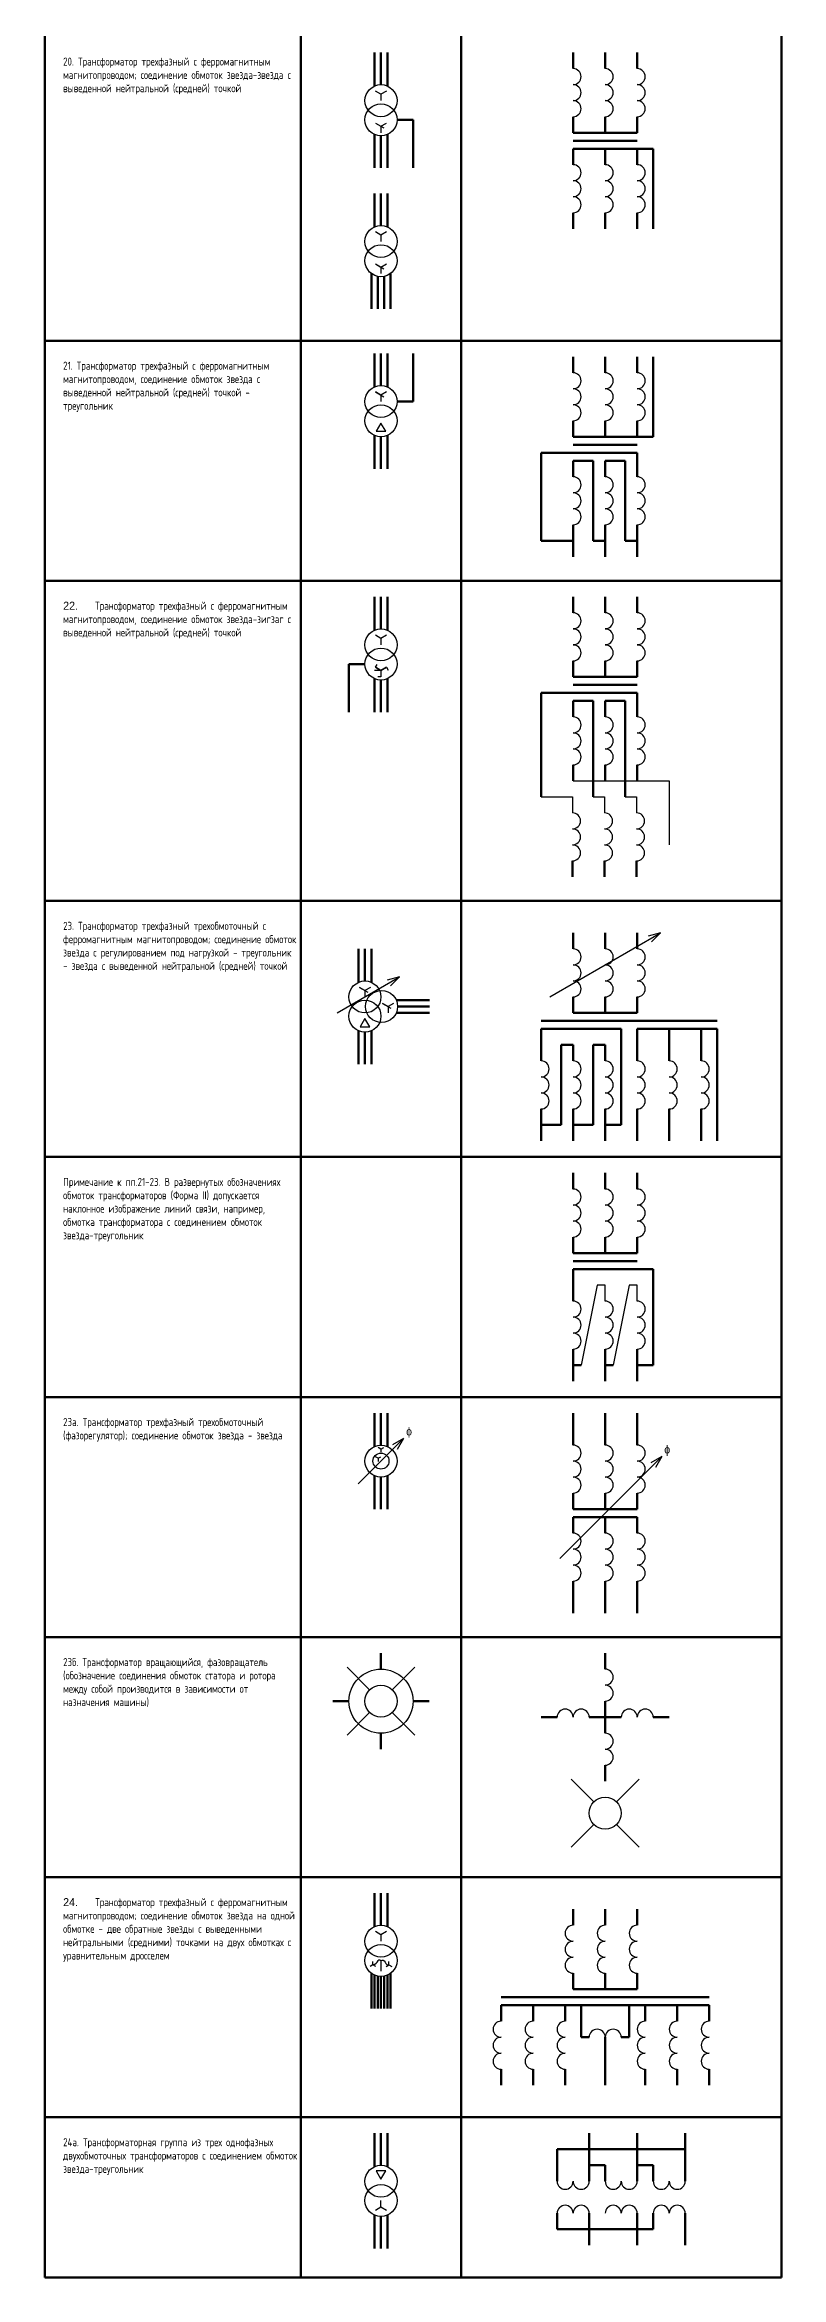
# Model space of a CAD drawing. Header units: millimetres. Extents: x 160 to 1402, y -1416 to 264.
# Drawn here: x 592 to 822, y -1416 to -718 of the extents above; entities that cross this region are included whole.
import ezdxf

# ---------------------------------------------------------------- set-up
doc = ezdxf.new("R2010")
doc.units = ezdxf.units.MM
doc.layers.add('Слой1', color=3, linetype='Continuous', lineweight=50)
doc.layers.add('толстые линии', color=5, linetype='Continuous', lineweight=211)

msp = doc.modelspace()

# ---------------------------------------------------------------- linework, layer by layer
at = {"color": 7}
for p, q in [((697.17, -733.82), (697.17, -735.82)), ((695.43, -742.82), (698.03, -744.32)), ((697.17, -743.82), (697.17, -745.82)), ((697.17, -777.82), (697.17, -779.82)), ((695.43, -786.82), (698.03, -788.32)), ((697.17, -787.82), (697.17, -789.82)), ((695.43, -826.82), (698.03, -828.32)), ((697.17, -827.82), (697.17, -829.82)), ((697.17, -836.52), (695.67, -839.12)), ((698.67, -839.12), (697.17, -836.52)), ((695.67, -839.12), (698.67, -839.12)), ((697.17, -903.82), (697.17, -905.82)), ((695.43, -912.82), (695.93, -911.96)), ((698.9, -912.82), (699.4, -913.69)), ((697.17, -913.82), (695.17, -913.82)), ((697.17, -915.82), (696.17, -915.82)), ((697.17, -913.82), (697.17, -915.82)), ((697.17, -913.82), (697.17, -915.82)), ((757.17, -948.32), (787.17, -948.32)), ((787.17, -948.32), (787.17, -968.32)), ((747.17, -953.32), (756.97, -953.32)), ((756.97, -953.32), (756.97, -958.32)), ((763.42, -953.32), (766.97, -953.32)), ((766.97, -953.32), (766.97, -958.32)), ((773.42, -953.32), (776.97, -953.32)), ((776.97, -953.32), (776.97, -958.32)), ((749.84, -1015.82), (784.49, -995.82)), ((784.49, -995.82), (780.62, -996.86)), ((784.49, -995.82), (781.66, -998.65)), ((683.51, -1020.82), (702.99, -1009.57)), ((702.99, -1009.57), (699.13, -1010.61)), ((702.99, -1009.57), (700.16, -1012.4)), ((690.43, -1012.82), (693.03, -1014.32)), ((692.17, -1013.82), (692.17, -1015.82)), ((697.63, -1017.82), (700.23, -1019.32)), ((692.17, -1022.52), (690.67, -1025.12)), ((690.67, -1025.12), (693.67, -1025.12)), ((693.67, -1025.12), (692.17, -1022.52)), ((699.36, -1018.82), (699.36, -1020.82)), ((764.67, -1105.82), (759.67, -1130.82)), ((767.17, -1105.82), (764.67, -1105.82)), ((767.17, -1110.82), (767.17, -1105.82)), ((774.67, -1105.82), (769.67, -1130.82)), ((777.17, -1105.82), (774.67, -1105.82)), ((777.17, -1110.82), (777.17, -1105.82)), ((690.09, -1167.89), (704.24, -1153.75)), ((697.17, -1157.07), (696.3, -1156.57)), ((697.17, -1157.07), (698.03, -1156.57)), ((697.17, -1157.07), (697.17, -1158.07)), ((704.24, -1153.75), (700.77, -1155.75)), ((704.24, -1153.75), (702.24, -1157.21)), ((696.28, -1159.94), (695.42, -1159.44)), ((696.28, -1159.94), (697.15, -1159.44)), ((696.28, -1159.94), (696.28, -1160.94)), ((753.02, -1191.21), (784.84, -1159.39)), ((784.84, -1159.39), (781.38, -1161.39)), ((784.84, -1159.39), (782.84, -1162.86)), ((693.63, -1232.29), (686.56, -1225.21)), ((700.7, -1232.29), (707.77, -1225.21)), ((686.56, -1246.43), (693.63, -1239.36)), ((707.77, -1246.43), (700.7, -1239.36)), ((763.63, -1267.29), (756.56, -1260.21)), ((770.7, -1267.29), (777.77, -1260.21)), ((756.56, -1281.43), (763.63, -1274.36)), ((777.77, -1281.43), (770.7, -1274.36)), ((697.17, -1308.82), (697.17, -1310.82)), ((694.67, -1318.2), (694.67, -1317.2)), ((697.17, -1316.95), (697.17, -1320.2)), ((699.67, -1318.2), (699.67, -1317.2)), ((698.67, -1382.52), (695.67, -1382.52)), ((695.67, -1382.52), (697.17, -1385.12)), ((697.17, -1385.12), (698.67, -1382.52)), ((697.17, -1393.82), (697.17, -1391.82))]:
    msp.add_line(p, q, dxfattribs=at)
for points in [[(698.9, -732.82), (697.17, -733.82), (695.43, -732.82)], [(695.43, -742.82), (697.17, -743.82), (698.9, -742.82)], [(698.9, -776.82), (697.17, -777.82), (695.43, -776.82)], [(695.43, -786.82), (697.17, -787.82), (698.9, -786.82)], [(698.9, -826.82), (697.17, -827.82), (695.43, -826.82)], [(698.9, -902.82), (697.17, -903.82), (695.43, -902.82)], [(695.43, -912.82), (697.17, -913.82), (698.9, -912.82)], [(698.9, -912.82), (697.17, -913.82), (695.43, -912.82)], [(693.9, -1012.82), (692.17, -1013.82), (690.43, -1012.82)], [(701.09, -1017.82), (699.36, -1018.82), (697.63, -1017.82)], [(698.9, -1307.82), (697.17, -1308.82), (695.43, -1307.82)], [(695.53, -1318.7), (694.67, -1318.2), (693.8, -1318.7)], [(698.8, -1318.7), (699.67, -1318.2), (700.53, -1318.7)], [(695.43, -1394.82), (697.17, -1393.82), (698.9, -1394.82)]]:
    msp.add_lwpolyline(points, dxfattribs=at)
for centre, radius in [((697.17, -735.82), 5), ((697.17, -741.82), 5), ((697.17, -779.82), 5), ((697.17, -785.82), 5), ((697.17, -829.82), 5), ((697.17, -835.82), 5), ((697.17, -905.82), 5), ((697.17, -911.82), 5), ((692.17, -1015.82), 5), ((692.17, -1021.82), 5), ((697.36, -1018.82), 5), ((697.17, -1160.82), 5), ((697.17, -1160.82), 2.5), ((697.17, -1235.82), 10), ((697.17, -1235.82), 5), ((767.17, -1270.82), 5), ((697.17, -1310.82), 5), ((697.17, -1316.82), 5), ((697.17, -1385.82), 5), ((697.17, -1391.82), 5)]:
    msp.add_circle(centre, radius, dxfattribs=at)
for centre, start, end in [((757.17, -728.32), 270, 90), ((757.17, -733.32), 270, 90), ((767.17, -728.32), 270, 90), ((767.17, -733.32), 270, 90), ((777.17, -728.32), 270, 90), ((777.17, -733.32), 270, 90), ((757.17, -738.32), 270, 90), ((767.17, -738.32), 270, 90), ((777.17, -738.32), 270, 90), ((757.17, -758.32), 270, 90), ((767.17, -758.32), 270, 90), ((777.17, -758.32), 270, 90), ((757.17, -763.32), 270, 90), ((757.17, -768.32), 270, 90), ((767.17, -763.32), 270, 90), ((767.17, -768.32), 270, 90), ((777.17, -763.32), 270, 90), ((777.17, -768.32), 270, 90), ((757.17, -823.32), 270, 90), ((767.17, -823.32), 270, 90), ((777.17, -823.32), 270, 90), ((757.17, -828.32), 270, 90), ((767.17, -828.32), 270, 90), ((777.17, -828.32), 270, 90), ((757.17, -833.32), 270, 90), ((767.17, -833.32), 270, 90), ((777.17, -833.32), 270, 90), ((757.17, -855.82), 270, 90), ((767.17, -855.82), 270, 90), ((777.17, -855.82), 270, 90), ((757.17, -860.82), 270, 90), ((757.17, -865.82), 270, 90), ((767.17, -860.82), 270, 90), ((767.17, -865.82), 270, 90), ((777.17, -860.82), 270, 90), ((777.17, -865.82), 270, 90), ((757.17, -898.32), 270, 90), ((767.17, -898.32), 270, 90), ((777.17, -898.32), 270, 90), ((757.17, -903.32), 270, 90), ((757.17, -908.32), 270, 90), ((767.17, -903.32), 270, 90), ((767.17, -908.32), 270, 90), ((777.17, -903.32), 270, 90), ((777.17, -908.32), 270, 90), ((757.17, -930.82), 270, 90), ((757.17, -935.82), 270, 90), ((767.17, -930.82), 270, 90), ((767.17, -935.82), 270, 90), ((777.17, -930.82), 270, 90), ((777.17, -935.82), 270, 90), ((757.17, -940.82), 270, 90), ((767.17, -940.82), 270, 90), ((777.17, -940.82), 270, 90), ((756.97, -960.82), 270, 90), ((766.97, -960.82), 270, 90), ((776.97, -960.82), 270, 90), ((756.97, -965.82), 270, 90), ((756.97, -970.82), 270, 90), ((766.97, -965.82), 270, 90), ((766.97, -970.82), 270, 90), ((776.97, -965.82), 270, 90), ((776.97, -970.82), 270, 90), ((757.17, -1003.32), 270, 90), ((767.17, -1003.32), 270, 90), ((777.17, -1003.32), 270, 90), ((757.17, -1008.32), 270, 90), ((757.17, -1013.32), 270, 90), ((767.17, -1008.32), 270, 90), ((767.17, -1013.32), 270, 90), ((777.17, -1008.32), 270, 90), ((777.17, -1013.32), 270, 90), ((747.17, -1038.32), 270, 90), ((757.17, -1038.32), 270, 90), ((767.17, -1038.32), 270, 90), ((777.17, -1038.32), 270, 90), ((787.17, -1038.32), 270, 90), ((797.17, -1038.32), 270, 90), ((747.17, -1043.32), 270, 90), ((747.17, -1048.32), 270, 90), ((757.17, -1043.32), 270, 90), ((757.17, -1048.32), 270, 90), ((767.17, -1043.32), 270, 90), ((767.17, -1048.32), 270, 90), ((777.17, -1043.32), 270, 90), ((777.17, -1048.32), 270, 90), ((787.17, -1043.32), 270, 90), ((787.17, -1048.32), 270, 90), ((797.17, -1043.32), 270, 90), ((797.17, -1048.32), 270, 90), ((757.17, -1078.32), 270, 90), ((757.17, -1083.32), 270, 90), ((767.17, -1078.32), 270, 90), ((767.17, -1083.32), 270, 90), ((777.17, -1078.32), 270, 90), ((777.17, -1083.32), 270, 90), ((757.17, -1088.32), 270, 90), ((767.17, -1088.32), 270, 90), ((777.17, -1088.32), 270, 90), ((757.17, -1113.32), 270, 90), ((757.17, -1118.32), 270, 90), ((767.17, -1113.32), 270, 90), ((767.17, -1118.32), 270, 90), ((777.17, -1113.32), 270, 90), ((777.17, -1118.32), 270, 90), ((757.17, -1123.32), 270, 90), ((767.17, -1123.32), 270, 90), ((777.17, -1123.32), 270, 90), ((757.17, -1158.32), 270, 90), ((767.17, -1158.32), 270, 90), ((777.17, -1158.32), 270, 90), ((757.17, -1163.32), 270, 90), ((767.17, -1163.32), 270, 90), ((777.17, -1163.32), 270, 90), ((757.17, -1168.32), 270, 90), ((767.17, -1168.32), 270, 90), ((777.17, -1168.32), 270, 90), ((757.17, -1185.82), 270, 90), ((767.17, -1185.82), 270, 90), ((777.17, -1185.82), 270, 90), ((757.17, -1190.82), 270, 90), ((767.17, -1190.82), 270, 90), ((777.17, -1190.82), 270, 90), ((757.17, -1195.82), 270, 90), ((767.17, -1195.82), 270, 90), ((777.17, -1195.82), 270, 90), ((767.17, -1228.32), 270, 90), ((767.17, -1233.32), 270, 90), ((754.67, -1240.82), 0, 180), ((759.67, -1240.82), 0, 180), ((774.67, -1240.82), 0, 180), ((779.67, -1240.82), 0, 180), ((767.17, -1248.32), 270, 90), ((767.17, -1253.32), 270, 90), ((757.17, -1308.32), 90, 270), ((757.17, -1313.32), 90, 270), ((767.17, -1308.32), 90, 270), ((767.17, -1313.32), 90, 270), ((777.17, -1308.32), 90, 270), ((777.17, -1313.32), 90, 270), ((757.17, -1318.32), 90, 270), ((767.17, -1318.32), 90, 270), ((777.17, -1318.32), 90, 270), ((734.67, -1338.32), 90, 270), ((744.67, -1338.32), 90, 270), ((754.67, -1338.32), 90, 270), ((764.67, -1340.82), 0, 180), ((769.67, -1340.82), 0, 180), ((779.67, -1338.32), 90, 270), ((789.67, -1338.32), 90, 270), ((799.67, -1338.32), 90, 270), ((734.67, -1343.32), 90, 270), ((734.67, -1348.32), 90, 270), ((744.67, -1343.32), 90, 270), ((744.67, -1348.32), 90, 270), ((754.67, -1343.32), 90, 270), ((754.67, -1348.32), 90, 270), ((779.67, -1343.32), 90, 270), ((779.67, -1348.32), 90, 270), ((789.67, -1343.32), 90, 270), ((789.67, -1348.32), 90, 270), ((799.67, -1343.32), 90, 270), ((799.67, -1348.32), 90, 270), ((754.67, -1385.82), 180, 0), ((759.67, -1385.82), 180, 0), ((769.67, -1385.82), 180, 0), ((774.67, -1385.82), 180, 0), ((784.67, -1385.82), 180, 0), ((789.67, -1385.82), 180, 0), ((754.67, -1395.82), 0, 180), ((759.67, -1395.82), 0, 180), ((769.67, -1395.82), 0, 180), ((774.67, -1395.82), 0, 180), ((784.67, -1395.82), 0, 180), ((789.67, -1395.82), 0, 180)]:
    msp.add_arc(centre, 2.5, start, end, dxfattribs=at)
for points in [[(697.17, -1316.95), (696.92, -1316.81), (696.05, -1316.34), (695.76, -1318.21), (694.89, -1318.2), (694.67, -1318.2)], [(697.17, -1316.95), (697.41, -1316.81), (698.28, -1316.34), (698.57, -1318.21), (699.44, -1318.2), (699.67, -1318.2)]]:
    msp.add_open_spline(points, degree=3, knots=[0, 0, 0, 0, 0.725741, 2.569352, 3.197407, 3.197407, 3.197407, 3.197407], dxfattribs=at)
at = {"layer": 'Слой1', "color": 7}
for p, q in [((592.17, -1415.82), (592.17, 264.18)), ((672.17, 264.18), (672.17, -1415.82)), ((822.17, 264.18), (822.17, -1415.82)), ((722.17, 204.18), (722.17, -1415.82)), ((592.17, -810.82), (822.17, -810.82)), ((592.17, -885.82), (822.17, -885.82)), ((592.17, -985.82), (822.17, -985.82)), ((592.17, -1065.82), (822.17, -1065.82)), ((592.17, -1140.82), (822.17, -1140.82)), ((592.17, -1215.82), (822.17, -1215.82)), ((592.17, -1290.82), (822.17, -1290.82)), ((592.17, -1365.82), (822.17, -1365.82)), ((592.17, -1415.82), (822.17, -1415.82))]:
    msp.add_line(p, q, dxfattribs=at)
at = {"layer": 'толстые линии', "color": 7}
for p, q in [((695.17, -720.82), (695.17, -731.24)), ((697.17, -730.82), (697.17, -720.82)), ((699.17, -720.82), (699.17, -731.24)), ((757.17, -725.82), (757.17, -720.82)), ((767.17, -725.82), (767.17, -720.82)), ((777.17, -725.82), (777.17, -720.82)), ((702.17, -741.82), (707.17, -741.82)), ((707.17, -741.82), (707.17, -756.82)), ((757.17, -745.82), (757.17, -740.82)), ((757.17, -745.82), (777.17, -745.82)), ((767.17, -745.82), (767.17, -740.82)), ((777.17, -745.82), (777.17, -740.82)), ((695.17, -756.82), (695.17, -746.4)), ((697.17, -746.82), (697.17, -756.82)), ((699.17, -756.82), (699.17, -746.4)), ((757.17, -748.32), (777.17, -748.32)), ((757.17, -750.82), (757.17, -755.82)), ((757.17, -750.82), (777.17, -750.82)), ((767.17, -750.82), (767.17, -755.82)), ((777.17, -750.82), (777.17, -755.82)), ((777.17, -750.82), (782.17, -750.82)), ((782.17, -750.82), (782.17, -775.82)), ((695.17, -764.82), (695.17, -775.24)), ((697.17, -774.82), (697.17, -764.82)), ((699.17, -764.82), (699.17, -775.24)), ((757.17, -770.82), (757.17, -775.82)), ((767.17, -770.82), (767.17, -775.82)), ((777.17, -770.82), (777.17, -775.82)), ((694.17, -789.82), (694.17, -800.82)), ((696.17, -790.72), (696.17, -800.82)), ((698.17, -800.82), (698.17, -790.72)), ((700.17, -800.82), (700.17, -789.82)), ((695.17, -814.82), (695.17, -825.24)), ((697.17, -824.82), (697.17, -814.82)), ((699.17, -814.82), (699.17, -825.24)), ((707.17, -829.82), (707.17, -814.82)), ((757.17, -820.82), (757.17, -815.82)), ((767.17, -820.82), (767.17, -815.82)), ((777.17, -820.82), (777.17, -815.82)), ((782.17, -840.82), (782.17, -815.82)), ((702.17, -829.82), (707.17, -829.82)), ((757.17, -840.82), (757.17, -835.82)), ((767.17, -840.82), (767.17, -835.82)), ((777.17, -840.82), (777.17, -835.82)), ((695.17, -850.82), (695.17, -840.4)), ((697.17, -840.82), (697.17, -850.82)), ((699.17, -850.82), (699.17, -840.4)), ((757.17, -840.82), (777.17, -840.82)), ((757.17, -843.32), (777.17, -843.32)), ((777.17, -840.82), (782.17, -840.82)), ((747.17, -845.82), (777.17, -845.82)), ((747.17, -845.82), (747.17, -873.32)), ((757.17, -848.32), (757.17, -853.32)), ((757.17, -848.32), (763.42, -848.32)), ((763.42, -873.32), (763.42, -848.32)), ((767.17, -848.32), (767.17, -853.32)), ((767.17, -848.32), (773.42, -848.32)), ((773.42, -873.32), (773.42, -848.32)), ((777.17, -845.82), (777.17, -850.82)), ((777.17, -848.32), (777.17, -853.32)), ((757.17, -868.32), (757.17, -873.32)), ((767.17, -868.32), (767.17, -873.32)), ((777.17, -868.32), (777.17, -873.32)), ((747.17, -873.32), (757.17, -873.32)), ((757.17, -873.32), (757.17, -878.32)), ((763.42, -873.32), (767.17, -873.32)), ((767.17, -873.32), (767.17, -878.32)), ((773.42, -873.32), (777.17, -873.32)), ((777.17, -873.32), (777.17, -878.32)), ((695.17, -890.82), (695.17, -901.24)), ((697.17, -900.82), (697.17, -890.82)), ((699.17, -890.82), (699.17, -901.24)), ((757.17, -895.82), (757.17, -890.82)), ((767.17, -895.82), (767.17, -890.82)), ((777.17, -895.82), (777.17, -890.82)), ((687.17, -911.82), (692.17, -911.82)), ((687.17, -926.82), (687.17, -911.82)), ((757.17, -915.82), (757.17, -910.82)), ((767.17, -915.82), (767.17, -910.82)), ((777.17, -915.82), (777.17, -910.82)), ((695.17, -926.82), (695.17, -916.4)), ((697.17, -916.82), (697.17, -926.82)), ((699.17, -926.82), (699.17, -916.4)), ((757.17, -915.82), (777.17, -915.82)), ((757.17, -918.32), (777.17, -918.32)), ((747.17, -920.82), (777.17, -920.82)), ((747.17, -920.82), (747.17, -953.32)), ((757.17, -923.32), (757.17, -928.32)), ((757.17, -923.32), (763.42, -923.32)), ((763.42, -953.32), (763.42, -923.32)), ((767.17, -923.32), (767.17, -928.32)), ((767.17, -923.32), (773.42, -923.32)), ((773.42, -953.32), (773.42, -923.32)), ((777.17, -920.82), (777.17, -925.82)), ((777.17, -923.32), (777.17, -928.32)), ((757.17, -943.32), (757.17, -948.32)), ((767.17, -943.32), (767.17, -948.32)), ((777.17, -943.32), (777.17, -948.32)), ((756.97, -973.32), (756.97, -978.32)), ((766.97, -973.32), (766.97, -978.32)), ((776.97, -973.32), (776.97, -978.32)), ((757.17, -1000.82), (757.17, -995.82)), ((767.17, -1000.82), (767.17, -995.82)), ((777.17, -1000.82), (777.17, -995.82)), ((690.17, -1000.82), (690.17, -1011.24)), ((692.17, -1010.82), (692.17, -1000.82)), ((694.17, -1000.82), (694.17, -1011.24)), ((712.36, -1016.82), (701.94, -1016.82)), ((757.17, -1020.82), (757.17, -1015.82)), ((767.17, -1020.82), (767.17, -1015.82)), ((777.17, -1020.82), (777.17, -1015.82)), ((712.36, -1020.82), (701.94, -1020.82)), ((702.36, -1018.82), (712.36, -1018.82)), ((747.17, -1023.32), (802.17, -1023.32)), ((757.17, -1020.82), (777.17, -1020.82)), ((690.17, -1036.82), (690.17, -1026.4)), ((692.17, -1026.82), (692.17, -1036.82)), ((694.17, -1036.82), (694.17, -1026.4)), ((772.17, -1025.82), (747.17, -1025.82)), ((747.17, -1025.82), (747.17, -1030.82)), ((747.17, -1030.82), (747.17, -1035.82)), ((753.42, -1055.82), (753.42, -1030.82)), ((753.42, -1030.82), (757.17, -1030.82)), ((757.17, -1030.82), (757.17, -1035.82)), ((763.42, -1055.82), (763.42, -1030.82)), ((763.42, -1030.82), (767.17, -1030.82)), ((767.17, -1030.82), (767.17, -1035.82)), ((772.17, -1030.82), (772.17, -1025.82)), ((772.17, -1055.82), (772.17, -1030.82)), ((777.17, -1030.82), (777.17, -1025.82)), ((777.17, -1025.82), (802.17, -1025.82)), ((777.17, -1035.82), (777.17, -1030.82)), ((787.17, -1030.82), (787.17, -1025.82)), ((787.17, -1035.82), (787.17, -1030.82)), ((797.17, -1030.82), (797.17, -1025.82)), ((797.17, -1035.82), (797.17, -1030.82)), ((802.17, -1025.82), (802.17, -1060.82)), ((747.17, -1050.82), (747.17, -1055.82)), ((757.17, -1050.82), (757.17, -1055.82)), ((767.17, -1050.82), (767.17, -1055.82)), ((777.17, -1055.82), (777.17, -1050.82)), ((787.17, -1055.82), (787.17, -1050.82)), ((797.17, -1055.82), (797.17, -1050.82)), ((747.17, -1055.82), (747.17, -1060.82)), ((753.42, -1055.82), (747.17, -1055.82)), ((757.17, -1055.82), (757.17, -1060.82)), ((763.42, -1055.82), (757.17, -1055.82)), ((767.17, -1055.82), (767.17, -1060.82)), ((767.17, -1055.82), (772.17, -1055.82)), ((777.17, -1055.82), (777.17, -1060.82)), ((787.17, -1055.82), (787.17, -1060.82)), ((797.17, -1055.82), (797.17, -1060.82)), ((757.17, -1075.82), (757.17, -1070.82)), ((767.17, -1075.82), (767.17, -1070.82)), ((777.17, -1075.82), (777.17, -1070.82)), ((757.17, -1095.82), (757.17, -1090.82)), ((767.17, -1095.82), (767.17, -1090.82)), ((777.17, -1095.82), (777.17, -1090.82)), ((757.17, -1095.82), (777.17, -1095.82)), ((757.17, -1098.32), (777.17, -1098.32)), ((757.17, -1100.82), (782.17, -1100.82)), ((757.17, -1100.82), (757.17, -1110.82)), ((782.17, -1100.82), (782.17, -1130.82)), ((757.17, -1125.82), (757.17, -1135.82)), ((767.17, -1125.82), (767.17, -1135.82)), ((777.17, -1125.82), (777.17, -1135.82)), ((757.17, -1130.82), (759.67, -1130.82)), ((767.17, -1130.82), (769.67, -1130.82)), ((782.17, -1130.82), (777.17, -1130.82)), ((695.17, -1145.82), (695.17, -1156.24)), ((697.17, -1155.82), (697.17, -1145.82)), ((699.17, -1145.82), (699.17, -1156.24)), ((757.17, -1155.82), (757.17, -1145.82)), ((767.17, -1155.82), (767.17, -1145.82)), ((777.17, -1155.82), (777.17, -1145.82)), ((695.17, -1175.82), (695.17, -1165.4)), ((697.17, -1165.82), (697.17, -1175.82)), ((699.17, -1175.82), (699.17, -1165.4)), ((757.17, -1175.82), (757.17, -1170.82)), ((767.17, -1175.82), (767.17, -1170.82)), ((777.17, -1175.82), (777.17, -1170.82)), ((757.17, -1175.82), (777.17, -1175.82)), ((757.17, -1178.32), (777.17, -1178.32)), ((757.17, -1178.32), (757.17, -1183.32)), ((767.17, -1178.32), (767.17, -1183.32)), ((777.17, -1178.32), (777.17, -1183.32)), ((757.17, -1198.32), (757.17, -1208.32)), ((767.17, -1198.32), (767.17, -1208.32)), ((777.17, -1198.32), (777.17, -1208.32)), ((697.17, -1225.82), (697.17, -1220.82)), ((767.17, -1225.82), (767.17, -1220.82)), ((687.17, -1235.82), (682.17, -1235.82)), ((707.17, -1235.82), (712.17, -1235.82)), ((752.17, -1240.82), (747.17, -1240.82)), ((767.17, -1240.82), (762.17, -1240.82)), ((767.17, -1240.82), (767.17, -1235.82)), ((767.17, -1245.82), (767.17, -1240.82)), ((772.17, -1240.82), (767.17, -1240.82)), ((787.17, -1240.82), (782.17, -1240.82)), ((697.17, -1245.82), (697.17, -1250.82)), ((767.17, -1260.82), (767.17, -1255.82)), ((695.17, -1295.82), (695.17, -1306.24)), ((697.17, -1305.82), (697.17, -1295.82)), ((699.17, -1295.82), (699.17, -1306.24)), ((757.17, -1305.82), (757.17, -1300.82)), ((767.17, -1305.82), (767.17, -1300.82)), ((777.17, -1305.82), (777.17, -1300.82)), ((694.17, -1331.82), (694.17, -1320.82)), ((694.17, -1331.82), (694.17, -1321.4)), ((695.17, -1331.82), (695.17, -1321.4)), ((695.17, -1331.82), (695.17, -1321.4)), ((696.17, -1331.82), (696.17, -1321.72)), ((696.17, -1331.82), (696.17, -1321.72)), ((697.17, -1321.82), (697.17, -1331.82)), ((697.17, -1331.82), (697.17, -1321.82)), ((698.17, -1331.82), (698.17, -1321.72)), ((699.17, -1331.82), (699.17, -1321.4)), ((700.17, -1331.82), (700.17, -1320.82)), ((757.17, -1325.82), (757.17, -1320.82)), ((767.17, -1325.82), (767.17, -1320.82)), ((777.17, -1325.82), (777.17, -1320.82)), ((734.67, -1328.32), (799.67, -1328.32)), ((734.67, -1330.82), (799.67, -1330.82)), ((734.67, -1335.82), (734.67, -1330.82)), ((744.67, -1335.82), (744.67, -1330.82)), ((754.67, -1335.82), (754.67, -1330.82)), ((757.17, -1325.82), (777.17, -1325.82)), ((759.67, -1330.82), (759.67, -1340.82)), ((774.67, -1330.82), (774.67, -1340.82)), ((779.67, -1335.82), (779.67, -1330.82)), ((789.67, -1335.82), (789.67, -1330.82)), ((799.67, -1335.82), (799.67, -1330.82)), ((759.67, -1340.82), (762.17, -1340.82)), ((767.17, -1340.82), (767.17, -1355.82)), ((774.67, -1340.82), (772.17, -1340.82)), ((734.67, -1355.82), (734.67, -1350.82)), ((744.67, -1355.82), (744.67, -1350.82)), ((754.67, -1355.82), (754.67, -1350.82)), ((779.67, -1355.82), (779.67, -1350.82)), ((789.67, -1355.82), (789.67, -1350.82)), ((799.67, -1355.82), (799.67, -1350.82)), ((695.17, -1370.82), (695.17, -1381.24)), ((697.17, -1380.82), (697.17, -1370.82)), ((699.17, -1370.82), (699.17, -1381.24)), ((762.17, -1385.82), (762.17, -1370.82)), ((777.17, -1385.82), (777.17, -1370.82)), ((792.17, -1370.82), (792.17, -1385.82)), ((752.17, -1385.82), (752.17, -1375.82)), ((752.17, -1375.82), (792.17, -1375.82)), ((767.17, -1380.82), (762.17, -1380.82)), ((767.17, -1385.82), (767.17, -1380.82)), ((782.17, -1380.82), (777.17, -1380.82)), ((782.17, -1385.82), (782.17, -1380.82)), ((695.17, -1406.82), (695.17, -1396.4)), ((697.17, -1396.82), (697.17, -1406.82)), ((699.17, -1406.82), (699.17, -1396.4)), ((752.17, -1395.82), (752.17, -1400.82)), ((752.17, -1400.82), (782.17, -1400.82)), ((762.17, -1395.82), (762.17, -1405.82)), ((777.17, -1395.82), (777.17, -1405.82)), ((782.17, -1400.82), (782.17, -1395.82)), ((792.17, -1395.82), (792.17, -1405.82))]:
    msp.add_line(p, q, dxfattribs=at)

# ---------------------------------------------------------------- texts
at = {"layer": 'Слой1', "color": 7, "char_height": 2.5, "attachment_point": 1}
for s, width, heights, insert in [('{\\FCS_Gost2304|c0;20. Трансформатор трехфазный с ферромагнитным магнитопроводом; соединение обмоток звезда-звезда с выведенной нейтральной (средней) точкой}', 73.0489, [21.94], (597.93, -722.36)), ('{\\FCS_Gost2304|c0;21. Трансформатор трехфазный с ферромагнитным магнитопроводом, соединение обмоток звезда с выведенной нейтральной (средней) точкой - треугольник}', 73.0489, [21.94], (597.93, -817.36)), ('22.^I{\\FCS_Gost2304|c0;Трансформатор трехфазный с ферромагнитным магнитопроводом, соединение обмоток звезда-зигзаг с выведенной нейтральной (средней) точкой}', 73.0489, [21.94], (597.93, -892.36)), ('{\\FCS_Gost2304|c0;23. Трансформатор трехфазный трехобмоточный с ферромагнитным магнитопроводом; соединение обмоток звезда с регулированием под нагрузкой - треугольник - звезда с выведенной нейтральной (средней) точкой}', 73.0489, [32.64], (597.93, -992.36)), ('{\\FCS_Gost2304|c0;Примечание к пп.21-23. В развернутых обозначениях обмоток трансформаторов (Форма II) допускается наклонное изображение линий связи, например, обмотка трансформатора с соединением обмоток звезда-треугольник}', 73.0489, [32.64], (597.93, -1072.36)), ('{\\FCS_Gost2304|c0;23а. Трансформатор трехфазный трехобмоточный (фазорегулятор); соединение обмоток звезда - звезда}', 73.0489, [32.64], (597.93, -1147.36)), ('ɸ', 2.5, [5.28], (705, -1150.29)), ('ɸ', 2.5, [5.28], (785.61, -1155.93)), ('{\\FCS_Gost2304|c0;23б. Трансформатор вращающийся, фазовращатель (обозначение соединения обмоток статора и ротора между собой производится в зависимости от назначения машины)}', 73.0489, [22.4], (597.93, -1222.36)), ('24.^I{\\FCS_Gost2304|c0;Трансформатор трехфазный с ферромагнитным магнитопроводом; соединение обмоток звезда на одной обмотке - две обратные звезды с выведенными нейтральными (средними) точками на двух обмотках с уравнительным дросселем}', 73.0489, [29.02], (597.93, -1297.36)), ('{\\FCS_Gost2304|c0;24а. Трансформаторная группа из трех однофазных двухобмоточных трансформаторов с соединением обмоток звезда-треугольник}', 73.0489, [29.02], (597.93, -1372.36))]:
    msp.add_mtext_dynamic_manual_height_columns(s, width=width, gutter_width=12.5, heights=heights, dxfattribs=dict(at, insert=insert))

doc.saveas('drawing.dxf')
